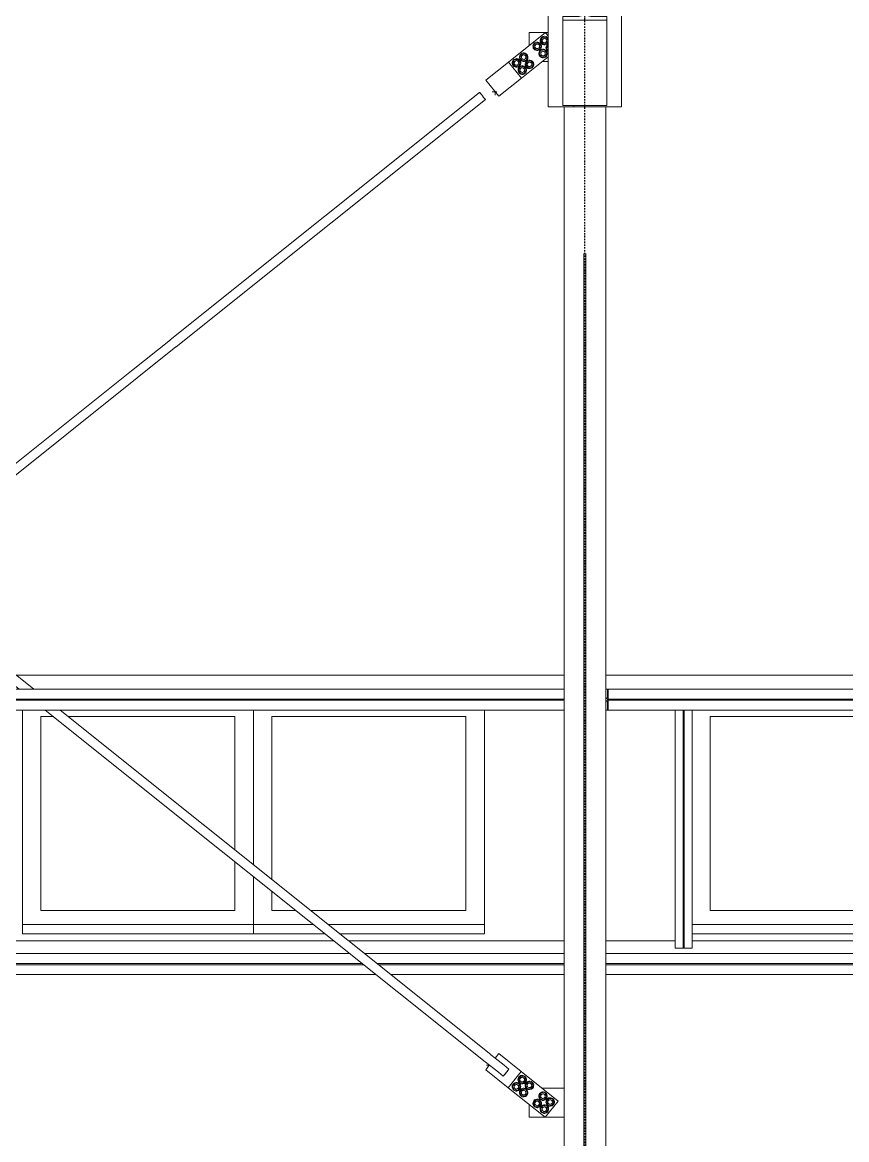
# Model space of a CAD drawing. Header units: millimetres. Extents: x 180139 to 245212, y -4005 to 9345.
# Drawn here: x 230909 to 234476, y -311 to 4526 of the extents above; entities that cross this region are included whole.
import ezdxf

# ---------------------------------------------------------------- set-up
doc = ezdxf.new("R2010")
doc.units = ezdxf.units.MM
doc.linetypes.add('1_Čerchovaná 6_0mm', pattern=[12, 6, -3, 0, -3])
for name, color, linetype, lineweight in [('A-GENM', 7, 'Continuous', 9), ('A-GLAZ', 7, 'Continuous', 9), ('A-WALL', 7, 'Continuous', 9), ('S-BEAM', 7, 'Continuous', 9), ('S-COLS', 7, 'Continuous', 9), ('S-FSTN', 7, 'Continuous', 9)]:
    doc.layers.add(name, color=color, linetype=linetype, lineweight=lineweight)
doc.layers.add('S-GRID-1', color=9, linetype='1_Čerchovaná 6_0mm', lineweight=25, true_color=0x808080)

# ---------------------------------------------------------------- blocks, each defined once
blk = doc.blocks.new('Sloup IPE - IPE400-805084-B')
at = {"layer": 'S-COLS'}
for p, q in [((-146994.7, 3525), (-146994.7, -738)), ((-146986.1, -738), (-146986.1, 3525))]:
    blk.add_line(p, q, dxfattribs=at)
blk = doc.blocks.new('Sloup IPE - 388009-B')
at = {"layer": 'S-COLS'}
for p, q in [((-131887.9, -738), (-131887.9, 4160.2)), ((-131707.9, -738), (-131707.9, 4160.2))]:
    blk.add_line(p, q, dxfattribs=at)
blk = doc.blocks.new('Rámový roh_ šroubovaný s náběhem - 388025-B')
at = {"layer": 'S-FSTN'}
for p, q in [((-131892.9, 4912.1), (-131956.4, 4912.1)), ((-131956.4, 4912.1), (-131956.4, 4732.9)), ((-131677.7, 4912.1), (-131702.9, 4912.1)), ((-131639.4, 4792.5), (-131639.4, 4870.4)), ((-131639.4, 4160.2), (-131639.4, 4714.8)), ((-131956.4, 4654.8), (-131956.4, 4160.2)), ((-131823.6, 4551.2), (-131892.9, 4551.2)), ((-131892.9, 4551.2), (-131892.9, 4535.6)), ((-131810.7, 4556.9), (-131797.9, 4556.9)), ((-131786.2, 4556.9), (-131809.5, 4556.9)), ((-131797.9, 4556.9), (-131797.9, 4541.9)), ((-131797.9, 4556.9), (-131790.2, 4556.9)), ((-131702.9, 4551.2), (-131772.2, 4551.2)), ((-131702.9, 4535.6), (-131702.9, 4551.2)), ((-131892.9, 4535.6), (-131702.9, 4535.6)), ((-131892.9, 4535.6), (-131892.9, 4165.2)), ((-131702.9, 4535.6), (-131702.9, 4165.2)), ((-131956.4, 4160.2), (-131639.4, 4160.2)), ((-131702.9, 4165.2), (-131892.9, 4165.2)), ((-131845.4, 4165.2), (-131845.4, 4158))]:
    blk.add_line(p, q, dxfattribs=at)
at = {"layer": 'S-FSTN', "flags": 128}
for points in [[(-131809.5, 4556.9), (-131813.7, 4553.8), (-131818.5, 4551.8), (-131823.6, 4551.2)], [(-131772.2, 4551.2), (-131777.3, 4551.8), (-131782.1, 4553.8), (-131786.2, 4556.9)]]:
    blk.add_lwpolyline(points, dxfattribs=at)
blk = doc.blocks.new('IPE - IPE180-486717-B')
at = {"layer": 'S-BEAM'}
for p, q in [((-137805.4, 1596.2), (-131887.9, 1596.2)), ((-137805.4, 1590.9), (-131887.9, 1590.9))]:
    blk.add_line(p, q, dxfattribs=at)
blk = doc.blocks.new('IPE - 486715-B')
at = {"layer": 'S-BEAM'}
for p, q in [((-137805.4, 1639), (-131887.9, 1639)), ((-137805.4, 1548), (-131887.9, 1548))]:
    blk.add_line(p, q, dxfattribs=at)
blk = doc.blocks.new('Sloup IPE - IPE140-587906-B')
at = {"layer": 'S-COLS'}
for p, q in [((-131372.7, 1548), (-131372.7, 517.7)), ((-131368, 517.7), (-131368, 1548))]:
    blk.add_line(p, q, dxfattribs=at)
blk = doc.blocks.new('Sloup IPE - 487111-B')
at = {"layer": 'S-COLS'}
for p, q in [((-131406.9, 517.7), (-131406.9, 1548)), ((-131333.9, 517.7), (-131333.9, 1548)), ((-131406.9, 517.7), (-131333.9, 517.7))]:
    blk.add_line(p, q, dxfattribs=at)
blk = doc.blocks.new('OKNO_1k - Okno Hala 1000x1000-V25-B')
at = {"layer": 'A-GENM'}
for p, q in [((-128335.6, 620), (-129333.9, 620)), ((-128335.6, 610), (-128335.6, 620)), ((-128335.6, 610), (-128335.6, 580)), ((-129333.9, 580), (-128335.6, 580))]:
    blk.add_line(p, q, dxfattribs=at)
at = {"layer": 'A-GLAZ'}
for p, q in [((-128335.6, 620), (-128335.6, 1548)), ((-129255.6, 1520), (-129255.6, 680)), ((-129255.6, 1520), (-128415.6, 1520)), ((-128415.6, 1520), (-128415.6, 680)), ((-129255.6, 680), (-128415.6, 680))]:
    blk.add_line(p, q, dxfattribs=at)
blk = doc.blocks.new('IPE - IPE180-485023-B')
at = {"layer": 'S-BEAM'}
for p, q in [((-131707.9, 451.1), (-125794.4, 451.1)), ((-131707.9, 445.8), (-125794.4, 445.8))]:
    blk.add_line(p, q, dxfattribs=at)
blk = doc.blocks.new('IPE - 500084-B')
at = {"layer": 'S-BEAM'}
for p, q in [((-131707.9, 494), (-125794.4, 494)), ((-131707.9, 403), (-125794.4, 403))]:
    blk.add_line(p, q, dxfattribs=at)
blk = doc.blocks.new('Kruhové tyče - 505106-B')
at = {"layer": 'S-BEAM'}
for p, q in [((-132253.6, 4222.4), (-133592.4, 3151.6)), ((-133567.4, 3120.4), (-132228.6, 4191.1)), ((-133759.9, 3016.8), (-133592, 3151.1)), ((-133735.7, 2986.6), (-133567.8, 3120.9)), ((-133760.3, 3017.3), (-135483.7, 1639)), ((-135419.6, 1639), (-133735.3, 2986.1)), ((-135597.4, 1548), (-137497.3, 28.5)), ((-137472.3, -2.7), (-135533.4, 1548)), ((-137553.8, -17.5), (-137506.6, 20.2)), ((-137506.6, 20.2), (-137496.9, 28)), ((-137575, -34.4), (-137553.8, -17.5)), ((-137568.3, -42.8), (-137557.4, -56.4)), ((-137550.8, -64.7), (-137529.7, -47.8)), ((-137529.7, -47.8), (-137482.4, -10)), ((-137482.4, -10), (-137472.7, -2.2))]:
    blk.add_line(p, q, dxfattribs=at)
for centre, start_param, end_param in [((-132241.1, 4206.8), 4.709491, 6.280287), ((-132241.1, 4206.8), 3.141593, 4.709491), ((-133579.9, 3136), 6.027607, 6.280287), ((-133579.9, 3136), 3.141593, 3.391375), ((-133747.8, 3001.7), 6.027607, 6.280287), ((-133747.8, 3001.7), 3.141593, 3.391375), ((-137484.8, 12.9), 6.027607, 6.280287), ((-137562.9, -49.6), 4.709491, 6.027607), ((-137484.8, 12.9), 3.141593, 3.391375), ((-137562.9, -49.6), 3.391375, 4.709491)]:
    blk.add_ellipse(centre, major_axis=(-12.5, 15.6), ratio=0.003624, start_param=start_param, end_param=end_param, dxfattribs=at)
blk = doc.blocks.new('Kruhové tyče - 505107-B')
at = {"layer": 'S-BEAM'}
for p, q in [((-136109.5, 3179.8), (-137413.2, 4222.4)), ((-137438.2, 4191.2), (-136134.4, 3148.5)), ((-135966.2, 3014.7), (-136134.1, 3149)), ((-135942, 3045), (-136109.9, 3179.3)), ((-135966.5, 3014.2), (-134246.9, 1639)), ((-134182.8, 1639), (-135941.5, 3045.5)), ((-134133.1, 1548), (-132229.4, 25.6)), ((-132204.5, 56.8), (-134069.1, 1548)), ((-132186.7, 41.8), (-132204.9, 56.3)), ((-132210.9, 11.5), (-132229.1, 26.1)), ((-132172.1, -19.5), (-132210.9, 11.5)), ((-132147.9, 10.8), (-132186.7, 41.8)), ((-132126.8, -6.1), (-132147.9, 10.8)), ((-132151, -36.4), (-132172.1, -19.5)), ((-132131.3, -11.8), (-132146.4, -30.7))]:
    blk.add_line(p, q, dxfattribs=at)
for centre, start_param, end_param in [((-137425.7, 4206.8), 0.003224, 1.574021), ((-137425.7, 4206.8), 1.574021, 3.141593), ((-136121.9, 3164.2), 2.892137, 3.141593), ((-136121.9, 3164.2), 0.003224, 0.255905), ((-135954, 3029.9), 2.892137, 3.141593), ((-135954, 3029.9), 0.003224, 0.255905), ((-132216.9, 41.2), 0.003224, 0.255905), ((-132216.9, 41.2), 2.892137, 3.141593), ((-132138.9, -21.3), 1.574021, 2.892137), ((-132138.9, -21.3), 0.255905, 1.574021)]:
    blk.add_ellipse(centre, major_axis=(12.5, 15.6), ratio=0.004032, start_param=start_param, end_param=end_param, dxfattribs=at)
blk = doc.blocks.new('Připojení trubek s příložkami - 506481-B')
at = {"layer": 'S-FSTN'}
for p, q in [((-131969.1, 4481.9), (-132129.2, 4353.8)), ((-131956.4, 4481.9), (-132039.4, 4481.9)), ((-132039.4, 4481.9), (-132039.4, 4425.7)), ((-131983.2, 4459.6), (-131989.2, 4444.3)), ((-131989.2, 4444.3), (-131986.2, 4452.1)), ((-131985.9, 4452.8), (-131983.2, 4459.6)), ((-131966.8, 4462.1), (-131983.2, 4459.6)), ((-131972.9, 4465.2), (-131973, 4465.2)), ((-131972.8, 4456.7), (-131972.8, 4456.7)), ((-131956.4, 4466.1), (-131969.1, 4481.9)), ((-131956.5, 4449.2), (-131966.8, 4462.1)), ((-132020.5, 4419.3), (-132014.5, 4434.7)), ((-132010.2, 4406.4), (-132020.5, 4419.3)), ((-132014.4, 4434.7), (-132020.4, 4419.3)), ((-132020.4, 4419.3), (-132010.1, 4406.4)), ((-131998.1, 4437.1), (-132014.4, 4434.7)), ((-132010.1, 4406.4), (-131993.8, 4408.9)), ((-132004.2, 4440.3), (-132004.2, 4440.3)), ((-132004.2, 4403.3), (-132004.2, 4403.3)), ((-132004.1, 4431.8), (-132004.1, 4431.8)), ((-132004.1, 4411.8), (-132004.1, 4411.8)), ((-131987.8, 4424.2), (-131998.1, 4437.1)), ((-131995.5, 4388), (-131989.5, 4403.4)), ((-131989.4, 4403.4), (-131995.4, 4388)), ((-131993.8, 4408.9), (-131987.8, 4424.2)), ((-131973.1, 4405.9), (-131989.4, 4403.4)), ((-131978.9, 4431.4), (-131989.2, 4444.3)), ((-131989.2, 4444.3), (-131978.9, 4431.4)), ((-131979.2, 4409), (-131979.2, 4409)), ((-131978.9, 4431.4), (-131962.5, 4433.9)), ((-131962.8, 4393), (-131973.1, 4405.9)), ((-131973, 4428.2), (-131972.9, 4428.2)), ((-131972.8, 4436.7), (-131972.8, 4436.7)), ((-131964.3, 4413), (-131958.3, 4428.4)), ((-131956.4, 4403.2), (-131964.3, 4413)), ((-131958.2, 4428.4), (-131964.2, 4413)), ((-131964.2, 4413), (-131956.4, 4403.3)), ((-131962.5, 4433.9), (-131956.5, 4449.2)), ((-131956.4, 4428.7), (-131958.2, 4428.4)), ((-132129.2, 4353.9), (-132226.8, 4275.8)), ((-132129.2, 4353.8), (-132072.9, 4283.6)), ((-132110.3, 4347.5), (-132104.3, 4362.8)), ((-132104.2, 4362.8), (-132110.2, 4347.5)), ((-132087.9, 4365.3), (-132104.2, 4362.8)), ((-132094, 4368.4), (-132094, 4368.4)), ((-132093.9, 4359.9), (-132093.9, 4359.9)), ((-132077.6, 4352.4), (-132087.9, 4365.3)), ((-132079.1, 4372.4), (-132073, 4387.8)), ((-132068.7, 4359.6), (-132079.1, 4372.4)), ((-132073, 4387.8), (-132079, 4372.4)), ((-132079, 4372.4), (-132068.7, 4359.6)), ((-132056.6, 4390.3), (-132073, 4387.8)), ((-132072.9, 4283.6), (-131956.4, 4376.8)), ((-132068.7, 4359.6), (-132052.3, 4362)), ((-132062.7, 4393.4), (-132062.8, 4393.4)), ((-132062.8, 4356.4), (-132062.7, 4356.4)), ((-132062.6, 4384.9), (-132062.7, 4384.9)), ((-132062.7, 4364.9), (-132062.6, 4364.9)), ((-132046.3, 4377.4), (-132056.6, 4390.3)), ((-132054.1, 4341.2), (-132048.1, 4356.6)), ((-132048, 4356.6), (-132054, 4341.2)), ((-132052.3, 4362), (-132046.3, 4377.4)), ((-132031.7, 4359.1), (-132048, 4356.6)), ((-132037.8, 4362.2), (-132037.8, 4362.2)), ((-132037.7, 4353.7), (-132037.7, 4353.7)), ((-132021.4, 4346.2), (-132031.7, 4359.1)), ((-131985.2, 4375.2), (-131995.5, 4388)), ((-131995.4, 4388), (-131985.1, 4375.2)), ((-131985.1, 4375.2), (-131968.8, 4377.6)), ((-131983.1, 4355.4), (-131956.4, 4355.4)), ((-131979.2, 4372), (-131979.2, 4372)), ((-131979.1, 4400.5), (-131979.1, 4400.5)), ((-131979.1, 4380.5), (-131979.1, 4380.5)), ((-131968.8, 4377.6), (-131962.8, 4393)), ((-132100, 4334.6), (-132110.3, 4347.5)), ((-132110.2, 4347.5), (-132099.9, 4334.6)), ((-132099.9, 4334.6), (-132083.6, 4337.1)), ((-132094, 4331.4), (-132094, 4331.4)), ((-132093.9, 4339.9), (-132093.9, 4339.9)), ((-132085.3, 4316.2), (-132079.3, 4331.6)), ((-132075, 4303.3), (-132085.3, 4316.2)), ((-132079.2, 4331.6), (-132085.2, 4316.2)), ((-132085.2, 4316.2), (-132074.9, 4303.3)), ((-132083.6, 4337.1), (-132077.6, 4352.4)), ((-132062.9, 4334.1), (-132079.2, 4331.6)), ((-132074.9, 4303.3), (-132058.6, 4305.8)), ((-132069, 4337.2), (-132069, 4337.2)), ((-132068.9, 4328.7), (-132068.9, 4328.7)), ((-132068.9, 4308.7), (-132068.9, 4308.7)), ((-132052.6, 4321.2), (-132062.9, 4334.1)), ((-132058.6, 4305.8), (-132052.6, 4321.2)), ((-132043.8, 4328.3), (-132054.1, 4341.2)), ((-132054, 4341.2), (-132043.7, 4328.3)), ((-132043.7, 4328.3), (-132027.4, 4330.8)), ((-132037.8, 4325.2), (-132037.8, 4325.2)), ((-132037.7, 4333.7), (-132037.7, 4333.7)), ((-132027.4, 4330.8), (-132021.4, 4346.2)), ((-132226.9, 4275.8), (-132226.8, 4275.8)), ((-132226.8, 4275.8), (-132170.6, 4205.5)), ((-132170.6, 4205.5), (-132072.9, 4283.6)), ((-132069, 4300.2), (-132069, 4300.2)), ((-132199.1, 4225), (-132186.2, 4225)), ((-132194, 4225), (-132186.2, 4225)), ((-132186.2, 4225), (-132186.2, 4210)), ((-132183.2, 4225), (-132178.5, 4225)), ((-132170.6, 4205.5), (-132170.6, 4205.5))]:
    blk.add_line(p, q, dxfattribs=at)
for centre, major_axis, start_param, end_param in [((-131972.9, 4446.7), (0, 18.5), 5.386995, 8.528588), ((-131972.8, 4446.7), (0, 10), 0.936405, 2.245402), ((-131972.8, 4446.7), (0, 10), 5.386995, 8.528588), ((-131972.8, 4446.7), (0, 10), 2.245402, 5.386995), ((-131972.8, 4446.7), (0, 10), 5.648794, 6.957791), ((-131973, 4446.7), (0, 18.5), 6.172393, 6.434192), ((-131972.8, 4446.7), (0, 10), 4.339797, 5.362823), ((-131972.9, 4446.7), (0, 18.5), 5.167929, 5.386995), ((-132004.2, 4421.8), (0, 18.5), 5.386995, 8.528588), ((-132004.2, 4421.8), (0, 18.5), 2.245402, 5.386995), ((-132004.1, 4421.8), (0, 10), 0.936405, 2.245402), ((-132004.1, 4421.8), (0, 10), 5.386995, 8.528588), ((-132004.1, 4421.8), (0, 10), 2.245402, 5.386995), ((-132004.1, 4421.8), (0, 10), 2.245402, 2.507202), ((-132004.1, 4421.8), (0, 10), 5.648794, 6.957791), ((-132004.1, 4421.8), (0, 10), 2.769001, 3.554399), ((-132004.2, 4421.8), (0, 18.5), 6.172393, 6.434192), ((-132004.2, 4421.8), (0, 18.5), 3.0308, 3.2926), ((-131979.2, 4390.5), (0, 18.5), 5.386995, 8.528588), ((-132004.1, 4421.8), (0, 10), 4.339797, 5.386995), ((-131979.2, 4390.5), (0, 18.5), 2.245402, 5.386995), ((-131979.1, 4390.5), (0, 10), 5.386995, 8.528588), ((-131972.9, 4446.7), (0, 18.5), 2.245402, 4.261993), ((-131979.2, 4390.5), (0, 18.5), 6.172393, 6.434192), ((-131972.8, 4446.7), (0, 10), 2.245402, 2.507202), ((-131972.8, 4446.7), (0, 10), 2.769001, 3.554399), ((-131973, 4446.7), (0, 18.5), 3.0308, 3.2926), ((-131947.9, 4415.5), (0, 18.5), 0.477642, 2.245402), ((-131947.9, 4415.5), (0, 18.5), 2.245402, 2.663118), ((-131947.9, 4415.5), (0, 10), 1.035055, 1.983603), ((-131947.8, 4415.5), (0, 10), 1.038913, 1.983603), ((-132094, 4349.9), (0, 18.5), 5.386995, 8.528588), ((-132094, 4349.9), (0, 18.5), 2.245402, 5.386995), ((-132093.9, 4349.9), (0, 10), 0.936405, 2.245402), ((-132093.9, 4349.9), (0, 10), 5.386995, 8.528588), ((-132093.9, 4349.9), (0, 10), 2.245402, 5.386995), ((-132093.9, 4349.9), (0, 10), 5.648794, 6.929269), ((-132094, 4349.9), (0, 18.5), 6.172393, 6.434192), ((-132093.9, 4349.9), (0, 10), 4.339797, 5.386995), ((-132062.7, 4374.9), (0, 18.5), 5.386995, 8.528588), ((-132062.7, 4374.9), (0, 18.5), 2.245402, 5.386995), ((-132062.6, 4374.9), (0, 10), 5.386995, 8.528588), ((-132062.7, 4374.9), (0, 10), 0.936405, 2.245402), ((-132062.7, 4374.9), (0, 10), 2.245402, 2.507202), ((-132062.6, 4374.9), (0, 10), 2.245402, 5.386995), ((-132062.7, 4374.9), (0, 10), 5.648794, 6.957791), ((-132062.7, 4374.9), (0, 10), 2.769001, 3.554399), ((-132062.8, 4374.9), (0, 18.5), 6.172393, 6.434192), ((-132062.8, 4374.9), (0, 18.5), 3.0308, 3.2926), ((-132037.8, 4343.7), (0, 18.5), 5.386995, 8.528588), ((-132062.7, 4374.9), (0, 10), 4.339797, 5.386995), ((-132037.8, 4343.7), (0, 18.5), 2.245402, 5.386995), ((-132037.7, 4343.7), (0, 10), 5.386995, 8.528588), ((-132037.7, 4343.7), (0, 10), 5.648794, 6.957791), ((-132037.8, 4343.7), (0, 18.5), 6.172393, 6.434192), ((-131979.1, 4390.5), (0, 10), 0.936405, 2.245402), ((-131979.1, 4390.5), (0, 10), 2.245402, 5.386995), ((-131979.1, 4390.5), (0, 10), 2.245402, 2.507202), ((-131979.1, 4390.5), (0, 10), 5.648794, 6.957791), ((-131979.1, 4390.5), (0, 10), 2.769001, 3.554399), ((-131979.2, 4390.5), (0, 18.5), 3.0308, 3.2926), ((-131979.1, 4390.5), (0, 10), 4.339797, 5.386995), ((-132093.9, 4349.9), (0, 10), 2.245402, 2.507202), ((-132093.9, 4349.9), (0, 10), 2.769001, 3.554399), ((-132094, 4349.9), (0, 18.5), 3.0308, 3.2926), ((-132069, 4318.7), (0, 18.5), 5.386995, 8.528588), ((-132069, 4318.7), (0, 18.5), 2.245402, 5.386995), ((-132068.9, 4318.7), (0, 10), 5.386995, 8.528588), ((-132068.9, 4318.7), (0, 10), 0.936405, 2.245402), ((-132068.9, 4318.7), (0, 10), 2.245402, 5.386995), ((-132068.9, 4318.7), (0, 10), 2.245402, 2.507202), ((-132068.9, 4318.7), (0, 10), 5.648794, 6.957791), ((-132068.9, 4318.7), (0, 10), 2.769001, 3.554399), ((-132069, 4318.7), (0, 18.5), 6.172393, 6.434192), ((-132068.9, 4318.7), (0, 10), 4.339797, 5.386995), ((-132037.7, 4343.7), (0, 10), 0.936405, 2.245402), ((-132037.7, 4343.7), (0, 10), 2.245402, 5.386995), ((-132037.7, 4343.7), (0, 10), 2.245402, 2.507202), ((-132037.7, 4343.7), (0, 10), 2.769001, 3.554399), ((-132037.8, 4343.7), (0, 18.5), 3.0308, 3.2926), ((-132037.7, 4343.7), (0, 10), 4.339797, 5.386995), ((-132069, 4318.7), (0, 18.5), 3.0308, 3.2926)]:
    blk.add_ellipse(centre, major_axis=major_axis, ratio=0.999989, start_param=start_param, end_param=end_param, dxfattribs=at)
blk = doc.blocks.new('Připojení trubek s příložkami - 506484-B')
at = {"layer": 'S-FSTN'}
for p, q in [((-132170.7, 61.8), (-132186.7, 41.8)), ((-132073.1, -16.2), (-132170.7, 61.8)), ((-132170.6, 61.8), (-132170.7, 61.8)), ((-132211.6, 10.6), (-132226.9, -8.5)), ((-132224.1, 11), (-132211.6, 11)), ((-132219, 11), (-132211.6, 11)), ((-132226.9, -8.5), (-132129.3, -86.5)), ((-132073.1, -16.3), (-132129.3, -86.6)), ((-132075.3, -36.1), (-132085.6, -48.9)), ((-132059, -38.5), (-132075.3, -36.1)), ((-131913, -144.3), (-132073.1, -16.3)), ((-132069.3, -41.4), (-132069.3, -41.4)), ((-132069.2, -32.9), (-132069.2, -32.9)), ((-132053, -53.9), (-132059, -38.5)), ((-132058.9, -38.5), (-132052.9, -53.9)), ((-132129.3, -86.6), (-131969.2, -214.6)), ((-132100.3, -67.3), (-132110.6, -80.2)), ((-132110.6, -80.2), (-132104.6, -95.6)), ((-132104.6, -95.6), (-132088.3, -98)), ((-132084, -69.8), (-132100.3, -67.3)), ((-132094.3, -72.7), (-132094.3, -72.7)), ((-132094.3, -92.7), (-132094.3, -92.7)), ((-132094.2, -64.2), (-132094.2, -64.2)), ((-132088.3, -98), (-132078, -85.1)), ((-132077.9, -85.1), (-132088.2, -98)), ((-132085.6, -48.9), (-132079.6, -64.3)), ((-132078, -85.1), (-132084, -69.8)), ((-132083.9, -69.8), (-132077.9, -85.1)), ((-132079.6, -64.3), (-132063.3, -66.8)), ((-132069.1, -92.3), (-132079.4, -105.2)), ((-132069.3, -61.4), (-132069.3, -61.4)), ((-132069.2, -69.9), (-132069.2, -69.9)), ((-132052.8, -94.8), (-132069.1, -92.3)), ((-132063.3, -66.8), (-132053, -53.9)), ((-132053.5, -54.7), (-132063.2, -66.8)), ((-132062.9, -89.1), (-132063, -89.1)), ((-132044.1, -61), (-132054.4, -73.9)), ((-132054.4, -73.9), (-132048.4, -89.3)), ((-132046.7, -110.1), (-132052.8, -94.8)), ((-132052.7, -94.8), (-132046.7, -110.1)), ((-132048.4, -89.3), (-132032.1, -91.8)), ((-132027.8, -63.5), (-132044.1, -61)), ((-132038.1, -66.4), (-132038.1, -66.4)), ((-132038.1, -86.4), (-132038.1, -86.4)), ((-132037.9, -57.9), (-132038, -57.9)), ((-132038, -94.9), (-132037.9, -94.9)), ((-132032.1, -91.8), (-132021.8, -78.9)), ((-132021.7, -78.9), (-132032, -91.8)), ((-132021.8, -78.9), (-132027.8, -63.5)), ((-132027.7, -63.5), (-132021.7, -78.9)), ((-131887.9, -88.1), (-131983.2, -88.1)), ((-132094.2, -101.2), (-132094.2, -101.2)), ((-132079.4, -105.2), (-132073.4, -120.5)), ((-132073.4, -120.5), (-132057.1, -123)), ((-132063.1, -97.6), (-132063.1, -97.6)), ((-132063.1, -117.6), (-132063.1, -117.6)), ((-132063, -126.1), (-132062.9, -126.1)), ((-132057.1, -123), (-132046.7, -110.1)), ((-132046.7, -110.1), (-132057, -123)), ((-132010.5, -139.1), (-132020.8, -152)), ((-131994.2, -141.6), (-132010.5, -139.1)), ((-132004.5, -144.5), (-132004.5, -144.5)), ((-132004.4, -136), (-132004.4, -136)), ((-131985.5, -107.9), (-131995.8, -120.8)), ((-131995.8, -120.8), (-131989.8, -136.1)), ((-131988.2, -157), (-131994.2, -141.6)), ((-131994.1, -141.6), (-131988.1, -157)), ((-131989.8, -136.1), (-131973.5, -138.6)), ((-131969.2, -110.4), (-131985.5, -107.9)), ((-131979.5, -113.2), (-131979.5, -113.2)), ((-131979.5, -133.2), (-131979.5, -133.2)), ((-131979.4, -104.7), (-131979.4, -104.7)), ((-131979.4, -141.7), (-131979.4, -141.7)), ((-131973.5, -138.6), (-131963.2, -125.7)), ((-131963.2, -125.9), (-131973.4, -138.6)), ((-131963.2, -125.7), (-131969.2, -110.4)), ((-131969.2, -214.6), (-131913, -144.3)), ((-131969.1, -110.4), (-131963.1, -125.7)), ((-131954.3, -132.9), (-131964.6, -145.8)), ((-131938, -135.3), (-131954.3, -132.9)), ((-131948.3, -138.2), (-131948.3, -138.2)), ((-131948.1, -129.7), (-131948.2, -129.7)), ((-131932, -150.7), (-131938, -135.3)), ((-131937.9, -135.3), (-131931.9, -150.7)), ((-132039.4, -158.4), (-132039.4, -214.6)), ((-132020.8, -152), (-132014.8, -167.4)), ((-132014.8, -167.4), (-131998.5, -169.9)), ((-132004.5, -164.5), (-132004.5, -164.5)), ((-132004.4, -173), (-132004.4, -173)), ((-131998.5, -169.9), (-131988.2, -157)), ((-131988.1, -157), (-131998.4, -169.9)), ((-131979.3, -164.1), (-131989.6, -177)), ((-131989.6, -177), (-131983.6, -192.4)), ((-131983.6, -192.4), (-131967.2, -194.8)), ((-131962.9, -166.6), (-131979.3, -164.1)), ((-131973.2, -169.5), (-131973.3, -169.5)), ((-131973.3, -189.5), (-131973.2, -189.5)), ((-131973.1, -161), (-131973.2, -161)), ((-131967.2, -194.8), (-131956.9, -182)), ((-131956.8, -182), (-131967.1, -194.8)), ((-131964.6, -145.8), (-131958.6, -161.1)), ((-131962.9, -166.6), (-131956.8, -182)), ((-131956.9, -182), (-131962.9, -166.6)), ((-131958.6, -161.1), (-131942.3, -163.6)), ((-131948.3, -158.2), (-131948.3, -158.2)), ((-131948.2, -166.7), (-131948.1, -166.7)), ((-131942.3, -163.6), (-131932, -150.7)), ((-131931.9, -150.7), (-131942.2, -163.6)), ((-132039.4, -214.6), (-131887.9, -214.6)), ((-131973.2, -198), (-131973.1, -198))]:
    blk.add_line(p, q, dxfattribs=at)
for centre, major_axis, start_param, end_param in [((-132069.2, -51.4), (0, 18.5), 0.896226, 4.037818), ((-132069.2, -51.4), (0, 18.5), 4.037818, 7.179411), ((-132069.3, -51.4), (0, 10), 0.896226, 4.037818), ((-132069.3, -51.4), (0, 10), 0.896226, 1.158025), ((-132069.3, -51.4), (0, 10), 5.870414, 7.179411), ((-132069.3, -51.4), (0, 10), 4.037818, 7.179411), ((-132069.2, -51.4), (0, 18.5), 6.132213, 6.394013), ((-132069.3, -51.4), (0, 10), 4.377242, 5.608615), ((-132094.2, -82.7), (0, 18.5), 0.896226, 4.037818), ((-132094.2, -82.7), (0, 18.5), 4.037818, 7.179411), ((-132094.3, -82.7), (0, 10), 0.896226, 4.037818), ((-132094.3, -82.7), (0, 10), 1.419824, 2.205223), ((-132094.3, -82.7), (0, 10), 0.896226, 1.158025), ((-132094.3, -82.7), (0, 10), 5.870414, 7.179411), ((-132094.3, -82.7), (0, 10), 4.037818, 7.179411), ((-132094.2, -82.7), (0, 18.5), 6.132213, 6.394013), ((-132094.3, -82.7), (0, 10), 2.990621, 4.037818), ((-132094.3, -82.7), (0, 10), 4.299618, 5.608615), ((-132063, -107.6), (0, 18.5), 0.896226, 4.037818), ((-132069.3, -51.4), (0, 10), 1.419824, 2.205223), ((-132063, -107.6), (0, 18.5), 4.037818, 7.179411), ((-132069.2, -51.4), (0, 18.5), 2.990621, 3.25242), ((-132063.1, -107.6), (0, 10), 5.870414, 7.179411), ((-132069.3, -51.4), (0, 10), 2.990621, 4.037818), ((-132062.9, -107.6), (0, 18.5), 6.132213, 6.394013), ((-132038, -76.4), (0, 18.5), 0.896226, 4.037818), ((-132038, -76.4), (0, 18.5), 4.037818, 7.179411), ((-132038.1, -76.4), (0, 10), 0.896226, 4.037818), ((-132038.1, -76.4), (0, 10), 1.419824, 2.205223), ((-132038.1, -76.4), (0, 10), 0.896226, 1.158025), ((-132038.1, -76.4), (0, 10), 4.037818, 7.179411), ((-132038.1, -76.4), (0, 10), 5.870414, 7.179411), ((-132037.9, -76.4), (0, 18.5), 2.990621, 3.25242), ((-132037.9, -76.4), (0, 18.5), 6.132213, 6.394013), ((-132038.1, -76.4), (0, 10), 2.990621, 4.037818), ((-132038.1, -76.4), (0, 10), 4.299618, 5.608615), ((-132094.2, -82.7), (0, 18.5), 2.990621, 3.25242), ((-132063.1, -107.6), (0, 10), 0.896226, 4.037818), ((-132063.1, -107.6), (0, 10), 1.419824, 2.205223), ((-132063.1, -107.6), (0, 10), 0.896226, 1.158025), ((-132063.1, -107.6), (0, 10), 4.037818, 7.179411), ((-132062.9, -107.6), (0, 18.5), 2.990621, 3.25242), ((-132063.1, -107.6), (0, 10), 2.990621, 4.037818), ((-132063.1, -107.6), (0, 10), 4.299618, 5.608615), ((-132004.4, -154.5), (0, 18.5), 0.896226, 4.037818), ((-132004.4, -154.5), (0, 18.5), 4.037818, 7.179411), ((-132004.5, -154.5), (0, 10), 5.870414, 7.179411), ((-132004.5, -154.5), (0, 10), 4.037818, 7.179411), ((-132004.4, -154.5), (0, 18.5), 6.132213, 6.394013), ((-131979.4, -123.2), (0, 18.5), 0.896226, 4.037818), ((-131979.4, -123.2), (0, 18.5), 4.037818, 7.179411), ((-131979.5, -123.2), (0, 10), 0.896226, 4.037818), ((-131979.5, -123.2), (0, 10), 1.419824, 2.205223), ((-131979.5, -123.2), (0, 10), 0.896226, 1.158025), ((-131979.5, -123.2), (0, 10), 5.870414, 7.179411), ((-131979.5, -123.2), (0, 10), 4.037818, 7.179411), ((-131979.4, -123.2), (0, 18.5), 2.990621, 3.25242), ((-131979.4, -123.2), (0, 18.5), 6.132213, 6.394013), ((-131979.5, -123.2), (0, 10), 2.990621, 4.037818), ((-131979.5, -123.2), (0, 10), 4.299618, 5.608615), ((-131948.2, -148.2), (0, 18.5), 0.896226, 4.037818), ((-131948.2, -148.2), (0, 18.5), 4.037818, 7.179411), ((-131948.3, -148.2), (0, 10), 0.896226, 4.037818), ((-131948.3, -148.2), (0, 10), 0.896226, 1.158025), ((-131948.3, -148.2), (0, 10), 4.037818, 7.179411), ((-131948.3, -148.2), (0, 10), 5.870414, 7.179411), ((-131948.1, -148.2), (0, 18.5), 6.132213, 6.394013), ((-131948.3, -148.2), (0, 10), 4.299618, 5.608615), ((-132004.5, -154.5), (0, 10), 0.896226, 4.037818), ((-132004.5, -154.5), (0, 10), 1.419824, 2.205223), ((-132004.5, -154.5), (0, 10), 0.896226, 1.053758), ((-132004.4, -154.5), (0, 18.5), 2.990621, 3.25242), ((-132004.5, -154.5), (0, 10), 2.990621, 4.037818), ((-132004.5, -154.5), (0, 10), 4.299618, 5.608615), ((-131973.2, -179.5), (0, 18.5), 0.896226, 4.037818), ((-131973.2, -179.5), (0, 18.5), 4.037818, 7.179411), ((-131973.3, -179.5), (0, 10), 0.896226, 4.037818), ((-131973.2, -179.5), (0, 10), 1.419824, 2.205223), ((-131973.2, -179.5), (0, 10), 0.896226, 1.158025), ((-131973.3, -179.5), (0, 10), 4.037818, 7.179411), ((-131973.2, -179.5), (0, 10), 5.870414, 7.179411), ((-131973.1, -179.5), (0, 18.5), 6.132213, 6.394013), ((-131973.2, -179.5), (0, 10), 2.990621, 4.037818), ((-131973.2, -179.5), (0, 10), 4.299618, 5.608615), ((-131948.3, -148.2), (0, 10), 1.419824, 2.205223), ((-131948.1, -148.2), (0, 18.5), 2.990621, 3.25242), ((-131948.3, -148.2), (0, 10), 2.990621, 4.037818), ((-131973.1, -179.5), (0, 18.5), 2.990621, 3.25242)]:
    blk.add_ellipse(centre, major_axis=major_axis, ratio=0.999987, start_param=start_param, end_param=end_param, dxfattribs=at)
blk = doc.blocks.new('OKNO_1k - Okno Hala 1000x1000-V31-B')
at = {"layer": 'A-GENM'}
for p, q in [((-132972.7, 620), (-133232.6, 620)), ((-133232.6, 620), (-133232.6, 610)), ((-133232.6, 580), (-133232.6, 610)), ((-132232.6, 620), (-132908.9, 620)), ((-132232.6, 610), (-132232.6, 620)), ((-132232.6, 610), (-132232.6, 580)), ((-133232.6, 580), (-132922.7, 580)), ((-132858.8, 580), (-132232.6, 580))]:
    blk.add_line(p, q, dxfattribs=at)
at = {"layer": 'A-GLAZ'}
for p, q in [((-133232.6, 1548), (-133232.6, 878.8)), ((-133152.6, 1520), (-133152.6, 814.9)), ((-133152.6, 1520), (-132312.6, 1520)), ((-132312.6, 1520), (-132312.6, 680)), ((-133232.6, 827.8), (-133232.6, 620)), ((-133152.6, 763.9), (-133152.6, 680)), ((-133152.6, 680), (-133047.7, 680)), ((-132983.9, 680), (-132312.6, 680))]:
    blk.add_line(p, q, dxfattribs=at)
blk = doc.blocks.new('OKNO_1k - Okno Hala 1000x1000-V32-B')
at = {"layer": 'A-GENM'}
for p, q in [((-133232.6, 620), (-134232.6, 620)), ((-134232.6, 620), (-134232.6, 610)), ((-134232.6, 580), (-134232.6, 610)), ((-133232.6, 610), (-133232.6, 620)), ((-133232.6, 610), (-133232.6, 580)), ((-134232.6, 580), (-133232.6, 580))]:
    blk.add_line(p, q, dxfattribs=at)
at = {"layer": 'A-GLAZ'}
for p, q in [((-134232.6, 1548), (-134232.6, 620)), ((-133232.6, 878.8), (-133232.6, 1548)), ((-134152.6, 1520), (-134152.6, 680)), ((-134152.6, 1520), (-134098.1, 1520)), ((-134034, 1520), (-133312.6, 1520)), ((-133312.6, 1520), (-133312.6, 943)), ((-133312.6, 891.8), (-133312.6, 680)), ((-133232.6, 620), (-133232.6, 827.8)), ((-134152.6, 680), (-133312.6, 680))]:
    blk.add_line(p, q, dxfattribs=at)
blk = doc.blocks.new('IPE - IPE180-V35-B')
at = {"layer": 'S-BEAM'}
for p, q in [((-137805.4, 451.1), (-136968.7, 451.1)), ((-137805.4, 445.8), (-136975.3, 445.8)), ((-136911.6, 445.8), (-132755, 445.8)), ((-136905, 451.1), (-132761.6, 451.1)), ((-132697.7, 451.1), (-131887.9, 451.1)), ((-132691, 445.8), (-131887.9, 445.8))]:
    blk.add_line(p, q, dxfattribs=at)
blk = doc.blocks.new('IPE - 568342-B')
at = {"layer": 'S-BEAM'}
for p, q in [((-137805.4, 494), (-136915.1, 494)), ((-136851.4, 494), (-132815.2, 494)), ((-132751.3, 494), (-131887.9, 494)), ((-137805.4, 403), (-137028.9, 403)), ((-136965.2, 403), (-132701.4, 403)), ((-132637.4, 403), (-131887.9, 403))]:
    blk.add_line(p, q, dxfattribs=at)
blk = doc.blocks.new('IPE - IPE180-V37-B')
at = {"layer": 'S-BEAM'}
for p, q in [((-131702.1, 1596.2), (-125794.4, 1596.2)), ((-131702.1, 1590.9), (-125794.4, 1590.9))]:
    blk.add_line(p, q, dxfattribs=at)
blk = doc.blocks.new('IPE - 587690-B')
at = {"layer": 'S-BEAM'}
for p, q in [((-131707.9, 1639), (-131700.6, 1639)), ((-131700.6, 1605.2), (-131700.6, 1639)), ((-131700.6, 1639), (-131697.6, 1639)), ((-131697.6, 1639), (-131697.6, 1548)), ((-131697.6, 1639), (-125794.4, 1639)), ((-131707.9, 1548), (-131700.6, 1548)), ((-131700.6, 1548), (-131700.6, 1581.9)), ((-131700.6, 1548), (-131697.6, 1548)), ((-131697.6, 1548), (-125794.4, 1548))]:
    blk.add_line(p, q, dxfattribs=at)
for points, knots in [([(-131700.6, 1605.2), (-131700.6, 1604.7), (-131700.6, 1603.9), (-131700.9, 1602.6), (-131701.4, 1601.5), (-131702, 1600.5), (-131702.8, 1599.7), (-131703.8, 1599.1), (-131704.9, 1598.6), (-131706.2, 1598.2), (-131707.3, 1598.1), (-131707.9, 1598.1)], [-1, -1, -1, -1, -0.95, -0.9, -0.85, -0.8, -0.75, -0.7, -0.65, -0.6, -0.5280589, -0.5280589, -0.5280589, -0.5280589]), ([(-131700.6, 1581.9), (-131700.6, 1582.7), (-131700.8, 1584), (-131701.4, 1585.5), (-131702, 1586.5), (-131702.8, 1587.3), (-131703.8, 1587.9), (-131704.9, 1588.4), (-131706.2, 1588.8), (-131707.3, 1588.9), (-131707.9, 1588.9)], [0, 0, 0, 0, 0.1, 0.15, 0.2, 0.25, 0.3, 0.35, 0.4, 0.4719411, 0.4719411, 0.4719411, 0.4719411])]:
    blk.add_open_spline(points, degree=3, knots=knots, dxfattribs=at)

msp = doc.modelspace()

# ---------------------------------------------------------------- linework, layer by layer
at = {"layer": 'A-WALL'}
for p, q in [((233253.4, 1700), (230882.2, 1700)), ((233433.4, 1700), (239346.9, 1700)), ((232908.7, 1548), (232908.7, 620)), ((232256.2, 550), (228359.9, 550)), ((233253.4, 550), (232320, 550)), ((233734.4, 550), (233433.4, 550)), ((235734.4, 550), (233807.4, 550))]:
    msp.add_line(p, q, dxfattribs=at)
at = {"layer": 'S-GRID-1'}
msp.add_line((233343.4, -3000), (233343.4, 7794.4), dxfattribs=at)

# ---------------------------------------------------------------- block references
at = {"layer": 'A-GLAZ'}
for name, p in [('OKNO_1k - Okno Hala 1000x1000-V32-B', (365141.3, 0)), ('OKNO_1k - Okno Hala 1000x1000-V31-B', (365141.3, 0)), ('OKNO_1k - Okno Hala 1000x1000-V25-B', (363141.3, 0))]:
    msp.add_blockref(name, p, dxfattribs=at)
at = {"layer": 'S-BEAM'}
for name in ['Kruhové tyče - 505106-B', 'Kruhové tyče - 505107-B', 'IPE - 486715-B', 'IPE - 587690-B', 'IPE - IPE180-486717-B', 'IPE - IPE180-V37-B', 'IPE - 568342-B', 'IPE - 500084-B', 'IPE - IPE180-V35-B', 'IPE - IPE180-485023-B']:
    msp.add_blockref(name, (365141.3, 0), dxfattribs=at)
at = {"layer": 'S-COLS'}
for name, p in [('Sloup IPE - 388009-B', (365141.3, 0)), ('Sloup IPE - IPE400-805084-B', (380333.8, 0)), ('Sloup IPE - 487111-B', (365141.3, 0)), ('Sloup IPE - IPE140-587906-B', (365141.3, 0))]:
    msp.add_blockref(name, p, dxfattribs=at)
at = {"layer": 'S-FSTN'}
for name in ['Rámový roh_ šroubovaný s náběhem - 388025-B', 'Připojení trubek s příložkami - 506481-B', 'Připojení trubek s příložkami - 506484-B']:
    msp.add_blockref(name, (365141.3, 0), dxfattribs=at)

doc.saveas('drawing.dxf')
